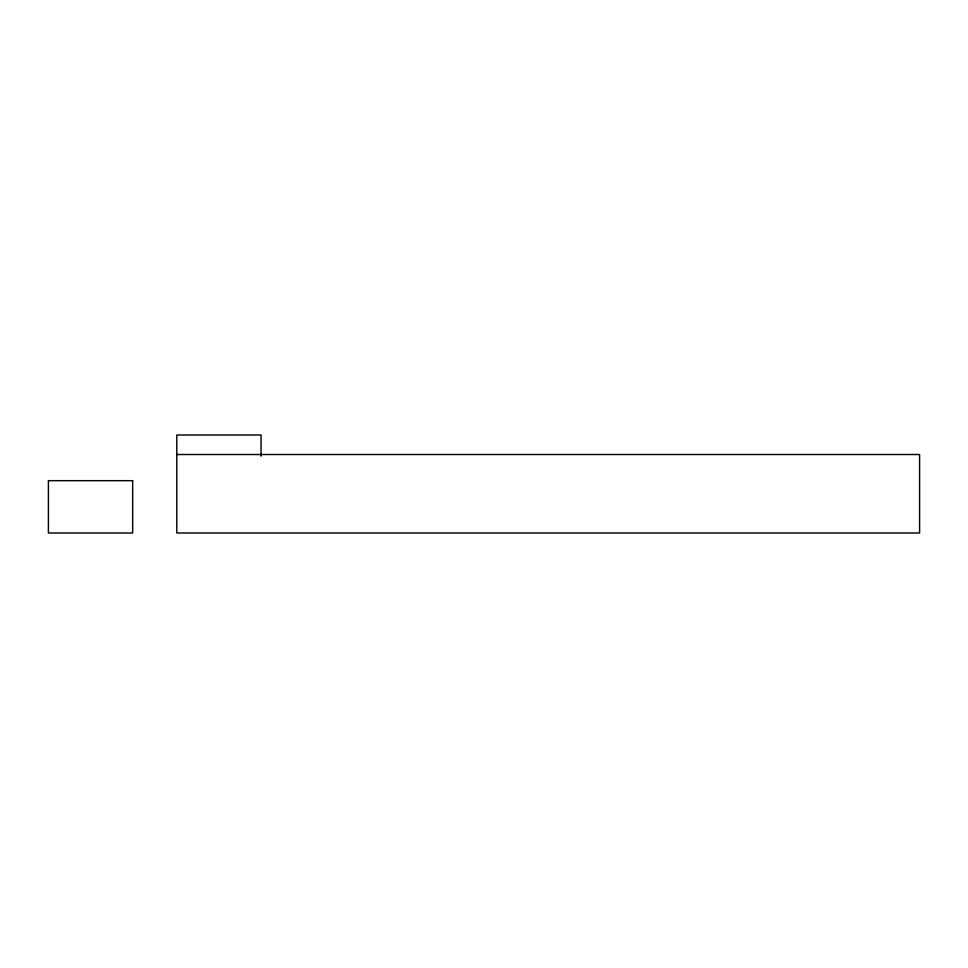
<?xml version="1.0" encoding="UTF-8"?>
<svg xmlns="http://www.w3.org/2000/svg" width="968" height="968" viewBox="0 0 968 968"><rect width="100%" height="100%" fill="white"/><g stroke="black" fill="none" stroke-linecap="round" stroke-linejoin="round"><path stroke-width="1.45" d="M176.793 454.512L919.6 454.512L919.6 533.005L176.793 533.005L176.793 434.995L261.045 434.995L261.045 456.158M132.664 480.673L48.4 480.673L48.4 533.005L132.664 533.005L132.664 480.673"/></g></svg>
